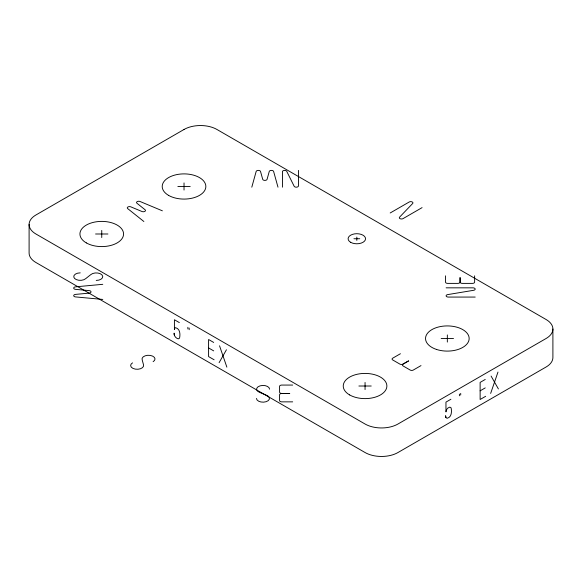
<?xml version="1.0" encoding="UTF-8"?>
<svg xmlns="http://www.w3.org/2000/svg" width="582" height="582" viewBox="0 0 582 582"><rect width="100%" height="100%" fill="white"/><g stroke="black" fill="none" stroke-linecap="round" stroke-linejoin="round"><path stroke-width="0.87" d="M251.802 187.178L256.16 171.464A2.212 1.273 0 0 1 258.343 170.395A2.212 1.273 0 0 1 260.525 171.464L262.708 179.321A2.212 1.273 0 0 0 264.89 180.398A2.212 1.273 0 0 0 267.073 179.321L269.255 171.464A2.212 1.273 0 0 1 271.438 170.395A2.212 1.273 0 0 1 273.62 171.464L277.985 187.178M490.648 393.417L497.974 372.08M219.108 362.666L226.434 349.782M390.195 212.976L409.226 201.99A2.19 1.266 0 0 1 412.078 201.896A2.19 1.266 0 0 1 412.66 203.511L399.623 217.093A2.183 1.259 0 0 0 400.183 218.723A2.183 1.259 0 0 0 403.057 218.614L422.081 207.629M400.431 353.725L392.712 358.177A2.183 1.259 0 0 0 392.712 359.96L399.885 364.099A2.183 1.259 0 0 0 402.97 364.099L408.659 360.855L403.035 364.136A2.183 1.259 0 0 0 403.035 365.918L410.201 370.057A2.183 1.259 0 0 0 413.285 370.057L420.997 365.605M450.897 399.259L445.958 402.111L445.958 411.881L446.489 409.648L448.016 407.96L449.835 407.124L451.101 407.851C451.908 411.576 451.712 417.294 447.085 418.298L445.834 417.498L445.645 415.861L445.834 417.498M485.235 379.457L480.128 382.403L480.128 399.492L485.664 396.298M480.128 390.842L485.235 387.896M102.774 284.314L75.565 286.839A2.212 1.273 0 0 0 73.703 288.097A2.212 1.273 0 0 0 75.565 289.356L89.17 290.614A2.212 1.273 0 0 1 91.025 291.873A2.212 1.273 0 0 1 89.17 293.132L75.565 294.39A2.212 1.273 0 0 0 73.703 295.656A2.212 1.273 0 0 0 75.565 296.915L102.774 299.432M177.859 186.487L190.198 186.487M95.572 233.993L107.917 233.993M353.921 238.744L359.734 238.744M446.118 287.835L473.028 287.835A2.19 1.266 0 0 1 475.159 288.934A2.19 1.266 0 0 1 473.595 290.309L447.733 294.594A2.183 1.259 0 0 0 446.139 295.976A2.183 1.259 0 0 0 448.3 297.067L475.21 297.067M441.171 338.506L453.516 338.506M292.673 385.066L281.761 385.066A2.183 1.259 0 0 0 279.578 386.324L279.578 392.173A2.183 1.259 0 0 0 281.761 393.432L289.763 393.461L281.761 393.49A2.183 1.259 0 0 0 279.578 394.749L279.578 400.598A2.183 1.259 0 0 0 281.761 401.856L292.673 401.856M358.883 386.012L371.229 386.012M162.385 210.822L140.058 201.496A2.212 1.273 0 0 0 137.199 201.627A2.212 1.273 0 0 0 136.974 203.278L145.049 209.724A2.212 1.273 0 0 1 144.823 211.375A2.212 1.273 0 0 1 141.964 211.506L130.805 206.843A2.212 1.273 0 0 0 127.945 206.974A2.212 1.273 0 0 0 127.713 208.625L143.87 221.509M179.351 322.603L174.418 319.751L174.418 329.521L174.949 327.906L175.597 327.681C180.18 328.765 180.362 334.395 179.562 338.12L178.296 338.862C175.779 338.251 173.916 335.734 174.105 333.144L174.294 334.999M213.696 342.449L208.589 339.502L208.589 356.591L214.125 359.785M208.589 347.941L213.696 350.888M491.084 376.059L498.403 388.943M219.538 345.803L226.864 367.147M552.9 329.005L552.9 357.508A23.273 13.437 0 0 1 546.083 367.009L397.972 452.527A23.273 13.437 0 0 1 365.06 452.527L35.917 262.497A23.273 13.437 0 0 1 29.1 252.995L29.1 224.492M474.621 275.832L474.621 282.132A2.183 1.259 0 0 1 472.439 283.39L462.304 283.39A2.183 1.259 0 0 1 460.122 282.132L460.071 277.512L460.027 282.132A2.183 1.259 0 0 1 457.845 283.39L447.711 283.39A2.183 1.259 0 0 1 445.528 282.132L445.528 275.832M460.704 393.367L460.704 395.047M459.409 394.109L459.409 395.796M447.34 334.941L447.34 342.07M365.06 382.447L365.06 389.576M356.831 237.063L356.831 240.424M298.442 170.388L298.442 185.92A2.183 1.259 0 0 1 296.544 187.171A2.183 1.259 0 0 1 294.15 186.247L286.73 171.319A2.19 1.266 0 0 0 284.343 170.417A2.19 1.266 0 0 0 282.437 171.646L282.437 187.186M189.165 328.037L189.165 329.718M187.87 327.288L187.87 328.968M184.028 182.923L184.028 190.045M101.748 230.428L101.748 237.558M96.241 280.422A6.504 3.754 0 0 0 101.945 274.857A6.504 3.754 0 0 0 90.756 274.646L85.721 278.632A6.504 3.754 0 0 1 74.54 278.422A6.504 3.754 0 0 1 80.236 272.863M269.575 389.183A6.504 3.754 0 0 0 259.943 385.895A6.504 3.754 0 0 0 259.572 392.348L266.476 395.258A6.504 3.754 0 0 1 266.112 401.711A6.504 3.754 0 0 1 256.48 398.423M153.117 361.677A6.504 3.754 0 0 0 150.338 355.42A6.504 3.754 0 0 0 142.168 359.836L143.492 364.71A6.504 3.754 0 0 1 135.322 369.126A6.504 3.754 0 0 1 132.543 362.862M184.028 129.473L35.917 214.991A23.273 13.437 0 0 0 35.917 233.993L365.06 424.016A23.273 13.437 0 0 0 397.972 424.016L546.083 338.506A23.273 13.437 0 0 0 546.083 319.503L216.941 129.473A23.273 13.437 0 0 0 184.028 129.473M350.655 242.308A8.73 5.042 0 0 0 365.256 240.046A8.73 5.042 0 0 0 354.569 233.877A8.73 5.042 0 0 0 350.655 242.308M436.435 349.418A21.818 12.6 0 0 0 469.157 338.506A21.818 12.6 0 0 0 436.435 327.601A21.818 12.6 0 0 0 436.435 349.418M168.598 195.392A21.818 12.6 0 0 0 205.104 189.747A21.818 12.6 0 0 0 178.383 174.316A21.818 12.6 0 0 0 168.598 195.392M349.629 394.923A21.818 12.6 0 0 0 386.135 389.271A21.818 12.6 0 0 0 359.407 373.848A21.818 12.6 0 0 0 349.629 394.923M86.318 242.898A21.818 12.6 0 0 0 122.824 237.252A21.818 12.6 0 0 0 96.095 221.822A21.818 12.6 0 0 0 86.318 242.898"/></g></svg>
